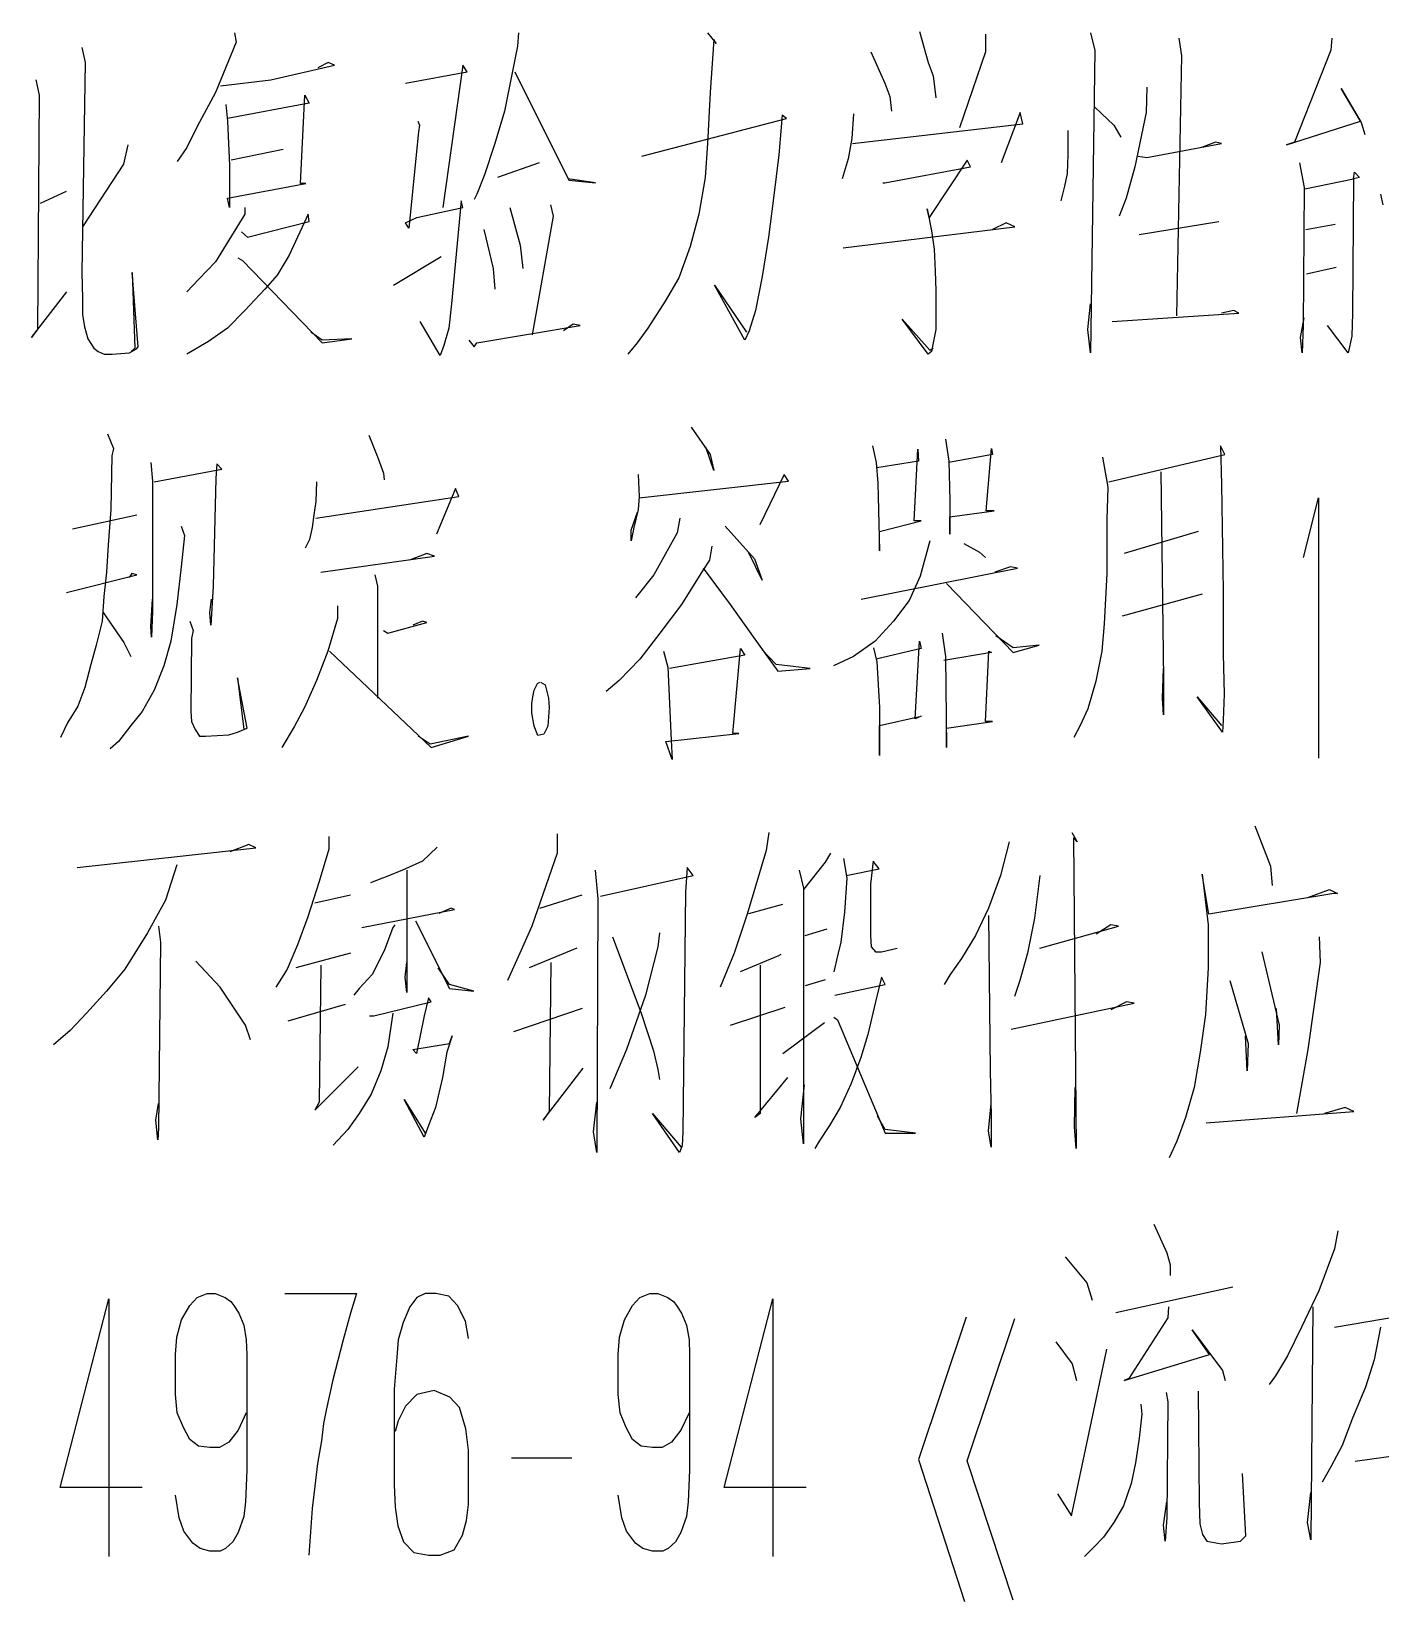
# Model space of a CAD drawing. Extents: x 0 to 8410, y 0 to 11890.
# Drawn here: x 7001.8 to 7205, y 11139.8 to 11376.2 of the extents above; entities that cross this region are included whole.
import ezdxf

# ---------------------------------------------------------------- set-up
doc = ezdxf.new("R2010")
doc.units = 0
doc.header["$MEASUREMENT"] = 0
doc.layers.add('6', color=7, linetype='Continuous')
doc.layers.add('8', color=7, linetype='Continuous')

# ---------------------------------------------------------------- blocks, each defined once
blk = doc.blocks.new('BLKENT759')
at = {"layer": '8', "color": 2, "linetype": 'Continuous'}
for p, q in [((7032.38, 11376), (7032.64, 11374.6)), ((7075.13, 11376), (7075, 11374)), ((7103.62, 11376), (7104.93, 11374.4)), ((7135.52, 11376.2), (7136.82, 11371.5)), ((7145.45, 11375.8), (7145.45, 11373.1)), ((7161.27, 11376), (7161.92, 11373.3)), ((7009.37, 11373.8), (7009.9, 11371.5)), ((7032.64, 11374.6), (7029.51, 11367)), ((7075, 11374), (7073.03, 11364.2)), ((7104.54, 11375), (7104.01, 11367)), ((7104.93, 11374.4), (7104.54, 11375)), ((7161.92, 11373.3), (7161.27, 11327.8)), ((7174.6, 11375.2), (7174.99, 11372.5)), ((7197.48, 11373.4), (7191.99, 11359.5)), ((7197.61, 11375.2), (7197.48, 11373.4)), ((7009.9, 11371.5), (7009.37, 11339.9)), ((7037.87, 11368.9), (7047.41, 11371.1)), ((7046.5, 11371.5), (7044.93, 11370.7)), ((7047.41, 11371.1), (7046.5, 11371.5)), ((7066.76, 11371.1), (7063.75, 11349.7)), ((7067.41, 11370.1), (7066.76, 11371.1)), ((7128.2, 11373.1), (7130.29, 11368.4)), ((7136.82, 11371.5), (7137.61, 11369.5)), ((7145.45, 11373.1), (7141.53, 11361.7)), ((7174.99, 11372.5), (7174.21, 11333.4)), ((7002.45, 11368.9), (7002.97, 11366.6)), ((7030.29, 11368), (7037.87, 11368.9)), ((7058.13, 11368.4), (7067.41, 11370.1)), ((7074.6, 11370.1), (7082.71, 11353.8)), ((7137.61, 11369.5), (7138, 11366.2)), ((7002.97, 11366.6), (7002.71, 11331.3)), ((7029.51, 11367), (7026.76, 11361.9)), ((7042.32, 11353.3), (7042.97, 11366.6)), ((7042.97, 11366.6), (7043.62, 11365.4)), ((7104.01, 11367), (7103.62, 11359.3)), ((7130.29, 11368.4), (7131.07, 11366.4)), ((7131.07, 11366.4), (7131.33, 11364.2)), ((7169.77, 11367.8), (7169.64, 11364)), ((7201.92, 11362.7), (7199.05, 11367.6)), ((7199.05, 11367.6), (7202.05, 11362.5)), ((7031.07, 11365.2), (7031.33, 11362.7)), ((7043.62, 11365.4), (7031.33, 11363.1)), ((7073.03, 11364.2), (7071.6, 11359.3)), ((7125.58, 11363.8), (7125.32, 11360.1)), ((7150.68, 11364), (7147.81, 11356.4)), ((7151.07, 11362.3), (7150.68, 11364)), ((7161.92, 11364.8), (7164.8, 11362.1)), ((7169.64, 11364), (7167.94, 11355.8)), ((7026.76, 11361.9), (7025.19, 11358.7)), ((7031.33, 11362.7), (7031.6, 11356)), ((7059.96, 11362.7), (7060.22, 11362.1)), ((7060.22, 11362.1), (7060.09, 11361.1)), ((7093.69, 11357.4), (7115.52, 11363.1)), ((7114.86, 11363.6), (7114.34, 11357.6)), ((7115.52, 11363.1), (7114.86, 11363.6)), ((7125.45, 11359.3), (7151.07, 11362.3)), ((7164.8, 11362.1), (7165.84, 11360.3)), ((7190.81, 11359.1), (7201.92, 11362.7)), ((7202.05, 11362.5), (7202.58, 11360.7)), ((7016.3, 11359.1), (7015.65, 11356.2)), ((7060.09, 11361.1), (7058.65, 11346.6)), ((7071.6, 11359.3), (7070.03, 11354.6)), ((7103.62, 11359.3), (7103.23, 11354.2)), ((7125.32, 11360.1), (7124.8, 11357)), ((7157.87, 11361.3), (7157.87, 11357.6)), ((7169.77, 11357.2), (7181.01, 11359.3)), ((7180.09, 11359.5), (7178, 11358.7)), ((7181.01, 11359.3), (7180.09, 11359.5)), ((7191.99, 11359.5), (7190.81, 11359.1)), ((7025.19, 11358.7), (7023.75, 11356.6)), ((7039.7, 11358.4), (7031.86, 11356.8)), ((7114.34, 11357.6), (7113.56, 11351.1)), ((7124.8, 11357), (7123.88, 11354)), ((7142.71, 11356.8), (7136.96, 11348.2)), ((7143.23, 11355.8), (7142.71, 11356.8)), ((7157.87, 11357.6), (7157.74, 11354.8)), ((7168.46, 11357.4), (7169.77, 11357.2)), ((7015.65, 11356.2), (7009.51, 11346.8)), ((7031.6, 11356), (7031.6, 11349.7)), ((7070.03, 11354.6), (7068.85, 11351.7)), ((7078.26, 11356.4), (7071.99, 11354.2)), ((7130.29, 11353.4), (7143.23, 11355.8)), ((7157.74, 11354.8), (7157.35, 11352.9)), ((7167.94, 11355.8), (7166.63, 11351.1)), ((7192.77, 11356.4), (7193.43, 11352.7)), ((7200.88, 11354), (7201.01, 11355)), ((7201.01, 11355), (7201.79, 11354.2)), ((7007.02, 11352.1), (7003.1, 11350.3)), ((7031.33, 11351.1), (7043.1, 11353.3)), ((7043.1, 11353.3), (7042.32, 11353.3)), ((7086.76, 11353.4), (7082.58, 11354)), ((7082.71, 11353.8), (7086.76, 11353.4)), ((7103.23, 11354.2), (7102.32, 11348.7)), ((7130.03, 11353.4), (7130.29, 11353.4)), ((7157.35, 11352.9), (7156.82, 11350.7)), ((7193.43, 11352.7), (7193.29, 11331.9)), ((7193.56, 11352.5), (7200.88, 11354)), ((7200.88, 11354), (7200.75, 11333.8)), ((7201.79, 11354.2), (7200.88, 11354)), ((7031.6, 11349.7), (7031.33, 11351.1)), ((7033.95, 11349.7), (7033.95, 11348.7)), ((7059.83, 11348.2), (7066.76, 11349.7)), ((7066.5, 11350.7), (7065.06, 11335.2)), ((7066.76, 11349.7), (7066.5, 11350.7)), ((7068.85, 11351.7), (7068.46, 11350.9)), ((7073.82, 11349.7), (7075.39, 11344)), ((7079.96, 11350.1), (7080.35, 11348.4)), ((7113.56, 11351.1), (7112.77, 11345.2)), ((7166.63, 11351.1), (7165.58, 11348.4)), ((7204.93, 11351.7), (7205.32, 11350.1)), ((7033.95, 11348.7), (7029.51, 11341.5)), ((7034.34, 11345.2), (7043.62, 11347.6)), ((7043.49, 11348.7), (7040.62, 11342.5)), ((7043.62, 11347.6), (7043.49, 11348.7)), ((7058.13, 11347.4), (7059.83, 11348.2)), ((7058.65, 11346.6), (7058.13, 11347.4)), ((7080.35, 11348.4), (7077.22, 11330.5)), ((7102.32, 11348.7), (7101.01, 11343.8)), ((7136.96, 11348.2), (7136.69, 11349.5)), ((7136.69, 11349.5), (7137.35, 11346.2)), ((7148.59, 11347.4), (7146.5, 11346.4)), ((7149.9, 11346.8), (7148.59, 11347.4)), ((7168.59, 11345.6), (7180.62, 11347.6)), ((7033.43, 11346), (7034.34, 11345.2)), ((7069.9, 11346.4), (7071.33, 11340.5)), ((7112.77, 11345.2), (7111.86, 11339.3)), ((7124.01, 11343.6), (7149.9, 11346.8)), ((7137.35, 11346.2), (7137.74, 11343.4)), ((7193.69, 11346.4), (7198.13, 11347.2)), ((7040.62, 11342.5), (7038.79, 11339.5)), ((7075.39, 11344), (7075.78, 11340.5)), ((7101.01, 11343.8), (7099.31, 11339.1)), ((7137.74, 11343.4), (7137.87, 11340.1)), ((7029.51, 11341.5), (7027.02, 11338.9)), ((7032.9, 11342.1), (7033.56, 11341.7)), ((7033.56, 11341.7), (7045.58, 11329.3)), ((7056.3, 11338), (7063.49, 11342.3)), ((7071.33, 11340.5), (7071.6, 11337.4)), ((7193.82, 11339.7), (7198.26, 11340.7)), ((7009.37, 11339.9), (7009.51, 11336)), ((7017.87, 11328.7), (7016.96, 11339.9)), ((7016.96, 11339.9), (7017.35, 11328.5)), ((7027.02, 11338.9), (7025.19, 11337)), ((7038.79, 11339.5), (7036.96, 11337.4)), ((7099.31, 11339.1), (7097.22, 11335.6)), ((7109.24, 11329.7), (7104.67, 11338)), ((7104.67, 11338), (7109.5, 11330.9)), ((7111.86, 11339.3), (7110.81, 11334.2)), ((7137.87, 11340.1), (7138, 11337.2)), ((7001.79, 11330.1), (7007.15, 11337)), ((7009.51, 11336), (7009.51, 11333.6)), ((7036.96, 11337.4), (7033.95, 11334.2)), ((7097.22, 11335.6), (7094.6, 11331.5)), ((7138, 11337.2), (7138, 11334.2)), ((7009.51, 11333.6), (7009.77, 11331.7)), ((7033.95, 11334.2), (7031.33, 11331.5)), ((7065.06, 11335.2), (7064.67, 11331.5)), ((7110.81, 11334.2), (7109.9, 11331.1)), ((7138, 11334.2), (7138, 11331.3)), ((7160.88, 11331.3), (7161.27, 11335.2)), ((7164.54, 11332.5), (7183.62, 11333.8)), ((7182.84, 11334.2), (7181.01, 11333.8)), ((7183.62, 11333.8), (7182.84, 11334.2)), ((7192.9, 11330.1), (7193.43, 11333.1)), ((7200.75, 11333.8), (7200.62, 11330.3)), ((7002.71, 11331.3), (7001.79, 11330.1)), ((7009.77, 11331.7), (7010.29, 11329.9)), ((7031.33, 11331.5), (7028.46, 11329.5)), ((7045.58, 11329.7), (7043.88, 11330.9)), ((7063.36, 11327.4), (7060.35, 11332.5)), ((7064.67, 11331.5), (7063.88, 11328.9)), ((7068.85, 11329.3), (7084.41, 11331.9)), ((7083.36, 11332.1), (7081.92, 11331.1)), ((7084.41, 11331.9), (7083.36, 11332.1)), ((7094.6, 11331.5), (7093.03, 11329.3)), ((7109.9, 11331.1), (7109.24, 11329.7)), ((7136.82, 11327.6), (7132.9, 11332.9)), ((7132.9, 11332.9), (7137.09, 11328.2)), ((7138, 11331.3), (7137.61, 11329.3)), ((7161.27, 11327.8), (7160.88, 11331.3)), ((7193.29, 11331.9), (7193.16, 11327.8)), ((7200.09, 11327.8), (7196.95, 11331.9)), ((7010.29, 11329.9), (7011.2, 11328.5)), ((7011.2, 11328.5), (7011.86, 11328)), ((7016.56, 11327.8), (7017.61, 11328.4)), ((7017.35, 11328.5), (7016.83, 11328)), ((7017.61, 11328.4), (7017.87, 11328.7)), ((7028.46, 11329.5), (7025.19, 11327.6)), ((7045.58, 11329.3), (7050.03, 11329.9)), ((7050.03, 11329.9), (7045.58, 11329.7)), ((7063.88, 11328.9), (7063.36, 11327.4)), ((7067.67, 11329.7), (7068.46, 11328.7)), ((7068.46, 11328.7), (7068.85, 11329.3)), ((7093.03, 11329.3), (7091.6, 11327.6)), ((7137.09, 11328.2), (7137.61, 11328.5)), ((7137.61, 11329.3), (7137.35, 11328)), ((7193.16, 11327.8), (7192.9, 11330.1)), ((7200.62, 11330.3), (7200.09, 11327.8)), ((7011.86, 11328), (7012.77, 11327.6)), ((7012.77, 11327.6), (7013.95, 11327.6)), ((7013.95, 11327.6), (7016.56, 11327.8)), ((7137.35, 11328), (7136.82, 11327.6)), ((7101.14, 11316.6), (7104.02, 11312.5)), ((7013.23, 11315.6), (7014.15, 11313.4)), ((7052.58, 11315.4), (7054.02, 11311.9)), ((7139.44, 11314.8), (7139.96, 11311.5)), ((7013.89, 11312.3), (7013.76, 11304.2)), ((7014.15, 11313.4), (7013.89, 11312.3)), ((7054.02, 11311.9), (7054.8, 11309.7)), ((7104.54, 11310.1), (7103.36, 11313.6)), ((7104.02, 11312.5), (7104.54, 11310.1)), ((7128.46, 11313.8), (7128.98, 11311.3)), ((7134.74, 11302.5), (7135.26, 11313.3)), ((7135.26, 11313.3), (7135.39, 11311.5)), ((7146.5, 11312.5), (7139.96, 11311.3)), ((7145.59, 11304), (7146.37, 11313.4)), ((7146.37, 11313.4), (7146.5, 11312.5)), ((7163.1, 11312.1), (7163.89, 11307.6)), ((7164.02, 11308.4), (7181.53, 11312.5)), ((7181.53, 11312.5), (7180.88, 11313.8)), ((7180.88, 11313.8), (7181.01, 11308)), ((7019.77, 11311.3), (7020.03, 11308.5)), ((7020.29, 11308.4), (7030.49, 11310.3)), ((7029.7, 11311.1), (7029.57, 11308.9)), ((7030.49, 11310.3), (7029.7, 11311.1)), ((7054.8, 11309.7), (7054.93, 11308.7)), ((7093.17, 11309.5), (7093.3, 11306.2)), ((7115.13, 11309.5), (7111.47, 11301.9)), ((7115.78, 11308.5), (7115.13, 11309.5)), ((7128.98, 11311.3), (7129.25, 11308.2)), ((7135.39, 11311.5), (7129.11, 11310.5)), ((7139.96, 11311.5), (7140.1, 11305.6)), ((7171.86, 11309.9), (7172.25, 11278.7)), ((7020.03, 11308.5), (7020.03, 11288.9)), ((7029.57, 11308.9), (7029.18, 11292.7)), ((7044.74, 11308.4), (7044.61, 11305.4)), ((7065.65, 11307.4), (7062.78, 11300.5)), ((7066.17, 11306.2), (7065.65, 11307.4)), ((7093.3, 11306), (7115.78, 11308.5)), ((7129.25, 11308.2), (7129.51, 11298)), ((7163.89, 11307.6), (7163.76, 11302.7)), ((7181.01, 11308), (7181.27, 11291.9)), ((7044.61, 11305.4), (7044.34, 11303.4)), ((7044.61, 11302.9), (7066.17, 11306.2)), ((7093.3, 11306.2), (7093.17, 11304.2)), ((7140.1, 11305.6), (7140.1, 11300.5)), ((7193.36, 11297), (7195.59, 11306)), ((7195.59, 11306), (7195.59, 11266.8)), ((7008, 11301.3), (7017.68, 11303.4)), ((7013.76, 11304.2), (7013.36, 11298.9)), ((7044.34, 11303.4), (7044.08, 11301.5)), ((7092.12, 11301.1), (7093.04, 11303.8)), ((7093.17, 11304.2), (7092.51, 11301.5)), ((7099.44, 11302.9), (7099.05, 11300.7)), ((7129.51, 11300.9), (7135.78, 11302.5)), ((7135.78, 11302.5), (7134.74, 11302.5)), ((7140.1, 11303.1), (7146.76, 11304)), ((7140.1, 11300.5), (7140.1, 11303.1)), ((7146.76, 11304), (7145.59, 11304)), ((7163.76, 11302.7), (7163.76, 11294.6)), ((7024.34, 11301.7), (7024.87, 11300.3)), ((7024.87, 11300.3), (7024.34, 11295.6)), ((7044.08, 11301.5), (7043.69, 11299.7)), ((7092.51, 11301.5), (7092.12, 11299.5)), ((7092.12, 11299.5), (7092.12, 11301.1)), ((7099.05, 11300.7), (7095.52, 11294.4)), ((7106.24, 11301.7), (7110.68, 11296.8)), ((7129.51, 11298), (7129.51, 11300.9)), ((7177.48, 11300.9), (7166.37, 11297.6)), ((7013.36, 11298.9), (7013.1, 11294.8)), ((7043.69, 11299.7), (7043.04, 11298.4)), ((7061.34, 11297.6), (7058.72, 11296.6)), ((7062.51, 11297.2), (7061.34, 11297.6)), ((7104.28, 11298.7), (7103.89, 11296.6)), ((7111.86, 11293.6), (7109.77, 11297.8)), ((7137.09, 11299.5), (7135.65, 11294.2)), ((7142.19, 11299.1), (7144.54, 11297.8)), ((7144.54, 11297.8), (7145.46, 11297)), ((7024.34, 11295.6), (7023.69, 11289.9)), ((7045.39, 11294.8), (7062.51, 11297.2)), ((7103.89, 11296.6), (7102.84, 11295)), ((7102.97, 11295.4), (7107.02, 11289.9)), ((7110.68, 11296.8), (7111.86, 11293.6)), ((7126.76, 11290.7), (7150.29, 11295.4)), ((7149.25, 11295.6), (7146.89, 11294.8)), ((7150.29, 11295.4), (7149.25, 11295.6)), ((7007.09, 11291.7), (7017.68, 11294.4)), ((7013.1, 11294.8), (7012.71, 11291.1)), ((7016.89, 11294.6), (7016.5, 11294)), ((7017.68, 11294.4), (7016.89, 11294.6)), ((7053.49, 11294.4), (7053.89, 11292.7)), ((7095.52, 11294.4), (7092.78, 11290.9)), ((7102.84, 11295), (7099.7, 11289.9)), ((7135.65, 11294.2), (7133.95, 11290.5)), ((7139.57, 11293.1), (7149.64, 11282.7)), ((7163.76, 11294.6), (7163.36, 11287)), ((7012.71, 11291.1), (7012.45, 11287.4)), ((7019.77, 11286.6), (7020.03, 11290.7)), ((7028.66, 11288.7), (7028.92, 11290.7)), ((7029.18, 11292.7), (7028.79, 11286.8)), ((7053.89, 11292.7), (7053.89, 11275.8)), ((7133.95, 11290.5), (7131.6, 11287.4)), ((7166.11, 11288.2), (7178.13, 11291.5)), ((7181.27, 11291.9), (7181.27, 11283.4)), ((7012.58, 11288.7), (7015.72, 11284.2)), ((7020.03, 11288.9), (7019.9, 11285)), ((7023.69, 11289.9), (7022.78, 11284.4)), ((7028.79, 11286.8), (7028.66, 11288.7)), ((7047.87, 11289.7), (7047.87, 11287.8)), ((7099.7, 11289.9), (7096.44, 11285.6)), ((7107.02, 11289.9), (7111.21, 11284)), ((7012.45, 11287.4), (7011.53, 11283.8)), ((7019.9, 11285), (7019.77, 11286.6)), ((7025.65, 11287.4), (7026.17, 11286)), ((7026.17, 11286), (7025.91, 11284.8)), ((7047.87, 11287.8), (7046.44, 11282.9)), ((7054.8, 11286), (7055.46, 11285.6)), ((7055.46, 11285.6), (7061.34, 11287.2)), ((7060.68, 11287.4), (7059.25, 11286.8)), ((7061.34, 11287.2), (7060.68, 11287.4)), ((7131.6, 11287.4), (7128.85, 11284.4)), ((7163.36, 11287), (7162.97, 11282.9)), ((7011.53, 11283.8), (7010.75, 11280.9)), ((7015.72, 11284.2), (7016.76, 11282.1)), ((7022.78, 11284.4), (7021.73, 11280.7)), ((7025.91, 11284.8), (7025.78, 11273.8)), ((7096.44, 11285.6), (7093.43, 11281.7)), ((7111.21, 11284), (7114.21, 11279.9)), ((7128.85, 11284.4), (7125.59, 11282.1)), ((7128.59, 11283.4), (7129.11, 11281.3)), ((7134.87, 11272.7), (7135.52, 11284.4)), ((7135.52, 11284.4), (7135.78, 11283.3)), ((7138.92, 11285.6), (7139.44, 11282.1)), ((7149.64, 11283.4), (7147.02, 11285.2)), ((7149.64, 11282.7), (7153.56, 11283.8)), ((7153.56, 11283.8), (7149.64, 11283.4)), ((7181.27, 11283.4), (7181.27, 11282.5)), ((7046.44, 11282.9), (7044.74, 11278.5)), ((7046.7, 11282.9), (7061.99, 11268.4)), ((7093.43, 11281.7), (7090.29, 11278.5)), ((7096.96, 11282.9), (7097.61, 11280.5)), ((7109.25, 11282.3), (7097.87, 11280.3)), ((7107.42, 11270.5), (7108.59, 11283.3)), ((7108.59, 11283.3), (7109.25, 11282.3)), ((7113.95, 11280.9), (7111.86, 11283.1)), ((7125.59, 11282.1), (7122.58, 11280.7)), ((7135.78, 11283.3), (7128.98, 11281.7)), ((7129.11, 11281.3), (7129.51, 11274.4)), ((7146.37, 11282.7), (7139.18, 11281.5)), ((7139.44, 11282.1), (7139.57, 11268.4)), ((7145.46, 11272.3), (7145.98, 11282.9)), ((7145.98, 11282.9), (7146.37, 11282.7)), ((7162.97, 11282.9), (7162.06, 11278.4)), ((7181.27, 11282.5), (7181.4, 11276.4)), ((7010.75, 11280.9), (7009.83, 11277.4)), ((7021.73, 11280.7), (7020.29, 11277)), ((7034.28, 11271.3), (7032.84, 11278.9)), ((7032.84, 11278.9), (7033.76, 11271.1)), ((7097.61, 11280.5), (7098.13, 11269.5)), ((7119.05, 11280.3), (7113.95, 11280.9)), ((7114.21, 11279.9), (7119.05, 11280.3)), ((7172.12, 11275.8), (7172.25, 11280.3)), ((7172.25, 11278.7), (7172.25, 11273.3)), ((7009.83, 11277.4), (7008.79, 11274.6)), ((7020.29, 11277), (7018.46, 11273.8)), ((7044.74, 11278.5), (7042.91, 11274.4)), ((7077.29, 11276), (7077.48, 11277)), ((7077.48, 11277), (7078, 11278)), ((7078, 11278), (7078.33, 11278.2)), ((7078.46, 11278.2), (7079.18, 11277.8)), ((7079.18, 11277.8), (7079.64, 11275.8)), ((7090.29, 11278.5), (7088.33, 11276.8)), ((7162.06, 11278.4), (7160.88, 11274.2)), ((7181.4, 11276.4), (7181.27, 11272.5)), ((7008.79, 11274.6), (7007.22, 11272.1)), ((7042.91, 11274.4), (7041.34, 11271.5)), ((7077.15, 11275), (7077.29, 11276)), ((7077.15, 11273.6), (7077.15, 11275)), ((7079.77, 11274.4), (7079.57, 11271.6)), ((7079.64, 11275.8), (7079.77, 11274.4)), ((7129.51, 11274.4), (7129.51, 11273.4)), ((7160.88, 11274.2), (7159.7, 11271.7)), ((7172.25, 11273.3), (7172.12, 11275.8)), ((7181.14, 11270.7), (7177.35, 11276)), ((7177.35, 11276), (7181.01, 11271.7)), ((7007.22, 11272.1), (7006.17, 11269.9)), ((7016.76, 11271.7), (7014.93, 11269.3)), ((7018.46, 11273.8), (7016.76, 11271.7)), ((7025.78, 11273.8), (7025.91, 11272.3)), ((7025.91, 11272.3), (7026.44, 11271.1)), ((7077.48, 11271.6), (7077.15, 11273.6)), ((7078.07, 11270.2), (7077.48, 11271.6)), ((7079.57, 11271.6), (7078.98, 11270.4)), ((7129.51, 11273.4), (7129.51, 11267.2)), ((7129.51, 11271.7), (7135.78, 11273.1)), ((7129.51, 11267.2), (7129.51, 11271.7)), ((7135.78, 11273.1), (7134.87, 11272.7)), ((7139.57, 11271.3), (7146.5, 11272.3)), ((7146.5, 11272.3), (7145.46, 11272.3)), ((7159.7, 11271.7), (7158.79, 11269.9)), ((7181.27, 11272.5), (7181.14, 11270.7)), ((7014.93, 11269.3), (7013.63, 11268.2)), ((7026.44, 11271.1), (7027.09, 11270.1)), ((7027.09, 11270.1), (7028, 11270.1)), ((7028, 11270.1), (7031.53, 11270.3)), ((7031.53, 11270.3), (7032.84, 11270.7)), ((7032.84, 11270.7), (7034.28, 11271.3)), ((7041.34, 11271.5), (7039.51, 11268.4)), ((7061.86, 11268.9), (7060.03, 11270.1)), ((7067.61, 11270.1), (7061.86, 11268.9)), ((7061.99, 11268.4), (7067.61, 11270.1)), ((7078.98, 11270.4), (7078.07, 11270.2)), ((7097.35, 11269.3), (7108.33, 11270.5)), ((7098.27, 11266.6), (7097.35, 11269.3)), ((7098.13, 11269.5), (7098.27, 11266.6)), ((7108.33, 11270.5), (7107.42, 11270.5)), ((7139.57, 11268.4), (7139.57, 11271.3)), ((7080.95, 11255.4), (7080.95, 11252.5)), ((7112.84, 11255.6), (7112.45, 11252.9)), ((7158.46, 11255.6), (7159.25, 11254.2)), ((7186.04, 11256.6), (7188.4, 11250.5)), ((7008.66, 11250.3), (7035.59, 11253.3)), ((7034.54, 11253.8), (7031.67, 11252.7)), ((7035.59, 11253.3), (7034.54, 11253.8)), ((7046.57, 11253.1), (7045.13, 11248.2)), ((7046.57, 11255), (7046.57, 11253.1)), ((7062.91, 11253.4), (7060.68, 11251.3)), ((7112.45, 11252.9), (7109.57, 11243.3)), ((7149.05, 11254.2), (7147.74, 11249.1)), ((7159.25, 11254.2), (7158.72, 11254.8)), ((7158.72, 11254.8), (7159.12, 11208)), ((7023.69, 11250.7), (7021.99, 11245.4)), ((7060.68, 11251.3), (7057.68, 11249.9)), ((7080.95, 11252.5), (7077.16, 11241.5)), ((7100.55, 11250.3), (7100.29, 11246.6)), ((7101.47, 11249.1), (7100.55, 11250.3)), ((7121.34, 11251.1), (7118.07, 11247)), ((7122.12, 11252.5), (7121.34, 11251.1)), ((7124.08, 11251.7), (7124.61, 11248.7)), ((7128.53, 11251.3), (7128.14, 11247.8)), ((7129.44, 11250.1), (7128.53, 11251.3)), ((7188.4, 11250.5), (7188.66, 11247.6)), ((7045.13, 11248.2), (7043.43, 11242.9)), ((7054.67, 11248.7), (7052.84, 11248)), ((7055.19, 11248.9), (7054.67, 11248.7)), ((7057.68, 11249.9), (7055.19, 11248.9)), ((7058.33, 11249.9), (7058.33, 11231.5)), ((7086.7, 11249.9), (7087.09, 11245.6)), ((7087.48, 11246), (7101.47, 11249.1)), ((7117.42, 11249.9), (7118.07, 11247.2)), ((7124.61, 11248.7), (7124.21, 11243.6)), ((7124.48, 11249.1), (7129.44, 11250.1)), ((7147.74, 11249.1), (7145.91, 11244.2)), ((7153.63, 11249.1), (7152.84, 11242.7)), ((7179.11, 11243.3), (7178.07, 11249.3)), ((7178.07, 11249.3), (7178.98, 11241.7)), ((7044.48, 11245), (7049.84, 11246.2)), ((7078.33, 11244.2), (7084.74, 11246.2)), ((7087.09, 11245.6), (7086.96, 11207.4)), ((7100.29, 11246.6), (7099.9, 11210.5)), ((7118.07, 11247.2), (7118.07, 11208.7)), ((7128.14, 11247.8), (7128.14, 11240.1)), ((7197.94, 11246.4), (7179.11, 11243.3)), ((7194.02, 11245.8), (7197.29, 11247)), ((7197.29, 11247), (7198.46, 11246.4)), ((7198.46, 11246.4), (7197.94, 11246.4)), ((7021.99, 11245.4), (7019.25, 11240.5)), ((7051.53, 11241.3), (7065.52, 11244)), ((7065, 11244.2), (7063.17, 11243.4)), ((7065.52, 11244), (7065, 11244.2)), ((7109.57, 11243.3), (7107.61, 11237.4)), ((7109.83, 11243.4), (7114.93, 11244.8)), ((7124.21, 11243.6), (7123.69, 11239.1)), ((7145.91, 11244.2), (7143.95, 11240.1)), ((7020.95, 11241.5), (7021.21, 11239.1)), ((7043.43, 11242.9), (7041.86, 11238.7)), ((7056.24, 11241.3), (7054.93, 11237.8)), ((7056.5, 11241.7), (7056.24, 11241.3)), ((7059.64, 11242.3), (7064.74, 11232.1)), ((7077.16, 11241.5), (7075.32, 11237.4)), ((7118.33, 11240.1), (7121.6, 11241.1)), ((7145.91, 11243.1), (7146.17, 11219.7)), ((7152.84, 11242.7), (7151.8, 11237.4)), ((7153.63, 11238.2), (7165.52, 11241.5)), ((7164.34, 11241.7), (7162.12, 11240.3)), ((7165.52, 11241.5), (7164.34, 11241.7)), ((7178.98, 11241.7), (7178.98, 11235.2)), ((7019.25, 11240.5), (7015.85, 11235)), ((7021.21, 11239.1), (7020.95, 11211.1)), ((7041.86, 11238.7), (7040.29, 11235)), ((7089.31, 11239.9), (7093.63, 11228.4)), ((7096.37, 11240.5), (7096.11, 11238.4)), ((7123.69, 11239.1), (7123.17, 11237)), ((7128.14, 11240.1), (7128.27, 11238.4)), ((7143.95, 11240.1), (7141.86, 11236.6)), ((7195.72, 11239.9), (7195.85, 11236)), ((7030.23, 11232.3), (7026.57, 11236.2)), ((7049.84, 11237.4), (7041.6, 11235.2)), ((7054.93, 11237.8), (7053.1, 11234.2)), ((7075.32, 11237.4), (7073.49, 11233.3)), ((7083.95, 11238.2), (7076.76, 11235.2)), ((7096.11, 11238.4), (7094.28, 11231.1)), ((7107.61, 11237.4), (7105.52, 11232.3)), ((7114.28, 11237), (7108.53, 11234.6)), ((7114.67, 11237.2), (7114.28, 11237)), ((7123.17, 11237), (7122.65, 11234.6)), ((7128.27, 11238.4), (7128.92, 11237.6)), ((7128.92, 11237.6), (7129.83, 11237.6)), ((7129.83, 11237.6), (7132.19, 11238.2)), ((7141.86, 11236.6), (7140.16, 11234.2)), ((7151.8, 11237.4), (7150.62, 11233.3)), ((7187.09, 11237.6), (7189.7, 11226.6)), ((7015.85, 11235), (7013.1, 11231.7)), ((7040.29, 11235), (7038.59, 11232.3)), ((7045.39, 11235.6), (7045.13, 11215)), ((7053.1, 11234.2), (7051.14, 11232.1)), ((7058.07, 11233.8), (7058.33, 11236)), ((7058.33, 11231.5), (7058.07, 11233.8)), ((7064.74, 11232.7), (7063.04, 11235.2)), ((7080.03, 11236), (7079.77, 11213.6)), ((7111.53, 11235.6), (7111.53, 11213.3)), ((7129.83, 11233.8), (7128.92, 11230.1)), ((7130.36, 11232.7), (7129.83, 11233.8)), ((7140.16, 11234.2), (7139.25, 11232.7)), ((7178.98, 11235.2), (7178.59, 11228.2)), ((7195.85, 11236), (7194.02, 11222.9)), ((7013.1, 11231.7), (7010.1, 11228.4)), ((7034.02, 11226.6), (7030.23, 11232.3)), ((7051.14, 11232.1), (7050.36, 11231.1)), ((7068.4, 11231.7), (7064.74, 11232.7)), ((7064.74, 11232.1), (7068.4, 11231.7)), ((7121.34, 11233.4), (7118.33, 11232.5)), ((7122.78, 11231.1), (7130.36, 11232.7)), ((7150.62, 11233.3), (7149.83, 11230.9)), ((7182.25, 11233.3), (7185, 11223.8)), ((7049.05, 11229.7), (7040.42, 11227.2)), ((7053.36, 11228), (7061.99, 11230.1)), ((7061.6, 11230.7), (7060.95, 11228)), ((7061.99, 11230.1), (7061.6, 11230.7)), ((7084.74, 11229.1), (7074.41, 11225.6)), ((7094.28, 11231.1), (7091.4, 11222.9)), ((7107.09, 11226.6), (7115.32, 11229.3)), ((7128.92, 11230.1), (7127.74, 11225.2)), ((7149.31, 11226), (7167.87, 11229.9)), ((7166.7, 11230.1), (7164.34, 11228.9)), ((7167.87, 11229.9), (7166.7, 11230.1)), ((7189.57, 11223.6), (7189.31, 11229.1)), ((7010.1, 11228.4), (7007.61, 11225.8)), ((7052.71, 11228), (7053.36, 11228)), ((7056.24, 11228.4), (7055.46, 11223.3)), ((7060.95, 11228), (7059.77, 11222.3)), ((7093.63, 11228.4), (7095.46, 11222.7)), ((7114.93, 11222.3), (7121.21, 11227)), ((7122.65, 11227.8), (7123.17, 11227.4)), ((7123.17, 11227.4), (7130.36, 11210.3)), ((7178.59, 11228.2), (7177.81, 11222.5)), ((7007.61, 11225.8), (7005.13, 11223.6)), ((7034.8, 11224.4), (7034.02, 11226.6)), ((7065.13, 11225), (7064.35, 11222.5)), ((7064.74, 11223.8), (7065.13, 11225)), ((7127.74, 11225.2), (7126.7, 11221.7)), ((7184.87, 11219.7), (7184.61, 11225)), ((7189.7, 11226.6), (7189.57, 11223.6)), ((7055.46, 11223.3), (7054.41, 11219.7)), ((7059.25, 11222.9), (7064.74, 11223.8)), ((7059.77, 11222.3), (7059.25, 11222.9)), ((7064.35, 11222.5), (7063.69, 11218.7)), ((7091.4, 11222.9), (7088.92, 11217)), ((7095.46, 11222.7), (7096.11, 11219.9)), ((7177.81, 11222.5), (7176.89, 11217.2)), ((7185, 11223.8), (7184.87, 11219.7)), ((7194.02, 11222.9), (7192.32, 11213.3)), ((7044.48, 11213.8), (7051.01, 11220.3)), ((7054.41, 11219.7), (7052.97, 11216.2)), ((7078.85, 11212.3), (7084.87, 11220.1)), ((7096.11, 11219.9), (7096.37, 11218.4)), ((7126.7, 11221.7), (7125.26, 11217.8)), ((7146.17, 11219.7), (7146.3, 11212.9)), ((7063.69, 11218.7), (7062.65, 11214.2)), ((7110.75, 11212.7), (7115.72, 11218.7)), ((7117.68, 11212.5), (7118.2, 11217.6)), ((7125.26, 11217.8), (7123.56, 11214.2)), ((7158.85, 11211.3), (7158.98, 11217.2)), ((7176.89, 11217.2), (7175.59, 11212.7)), ((7045.13, 11215), (7044.48, 11213.8)), ((7052.97, 11216.2), (7051.14, 11213.3)), ((7060.95, 11209.7), (7057.94, 11215.4)), ((7057.94, 11215.4), (7061.08, 11210.3)), ((7086.44, 11210.5), (7086.96, 11215)), ((7020.55, 11212.3), (7020.95, 11214.8)), ((7051.14, 11213.3), (7049.44, 11210.9)), ((7062.65, 11214.2), (7061.6, 11211.5)), ((7079.77, 11213.6), (7078.85, 11212.3)), ((7099.38, 11207.4), (7095.32, 11213.3)), ((7095.32, 11213.3), (7099.64, 11208.2)), ((7111.53, 11213.3), (7110.75, 11212.7)), ((7118.07, 11208.7), (7117.68, 11212.5)), ((7123.56, 11214.2), (7121.99, 11211.5)), ((7130.36, 11210.9), (7129.18, 11212.9)), ((7145.91, 11210.7), (7146.3, 11214.8)), ((7146.3, 11212.9), (7146.3, 11208.2)), ((7175.59, 11212.7), (7174.28, 11209.1)), ((7178.72, 11211.9), (7200.95, 11213.6)), ((7199.64, 11214.2), (7196.5, 11213.3)), ((7200.95, 11213.6), (7199.64, 11214.2)), ((7020.82, 11209.3), (7020.55, 11212.3)), ((7020.95, 11211.1), (7020.82, 11209.3)), ((7049.44, 11210.9), (7047.22, 11208.5)), ((7061.6, 11211.5), (7060.95, 11209.7)), ((7086.96, 11207.4), (7086.44, 11210.5)), ((7099.9, 11210.5), (7099.77, 11208.4)), ((7121.99, 11211.5), (7120.42, 11209.1)), ((7134.93, 11210.3), (7130.36, 11210.9)), ((7130.36, 11210.3), (7134.93, 11210.3)), ((7146.3, 11208.2), (7145.91, 11210.7)), ((7159.12, 11208), (7158.85, 11211.3)), ((7099.77, 11208.4), (7099.38, 11207.4)), ((7120.42, 11209.1), (7119.77, 11208)), ((7174.28, 11209.1), (7173.1, 11206.6)), ((7170.82, 11196.6), (7172.78, 11192.3)), ((7198.53, 11195.6), (7198.01, 11192.9)), ((7157.48, 11191.7), (7160.75, 11187.8)), ((7172.78, 11192.3), (7173.3, 11190.5)), ((7198.01, 11192.9), (7195.65, 11186.6)), ((7173.3, 11190.5), (7173.3, 11188.9)), ((7160.75, 11187.8), (7161.54, 11185.2)), ((7165.07, 11183.3), (7182.71, 11187.2)), ((7195.65, 11186.6), (7193.04, 11181.1)), ((7006.11, 11157), (7013.43, 11185.4)), ((7013.43, 11185.4), (7013.43, 11146.6)), ((7024.41, 11182.2), (7025.65, 11184.4)), ((7025.65, 11184.4), (7026.76, 11185.6)), ((7026.76, 11185.6), (7028.27, 11186.2)), ((7028.27, 11186.2), (7029.44, 11186.2)), ((7029.44, 11186.2), (7030.95, 11185.6)), ((7030.95, 11185.6), (7031.8, 11185)), ((7031.8, 11185), (7032.25, 11184.4)), ((7032.25, 11184.4), (7033.04, 11183.2)), ((7039.97, 11186.2), (7050.75, 11186.2)), ((7050.75, 11186.2), (7049.84, 11183.2)), ((7058.79, 11184.2), (7057.75, 11181.8)), ((7059.84, 11185.6), (7058.79, 11184.2)), ((7061.08, 11186.2), (7059.84, 11185.6)), ((7062.71, 11186.2), (7061.08, 11186.2)), ((7064.67, 11185.8), (7062.71, 11186.2)), ((7065.98, 11184.4), (7064.67, 11185.8)), ((7067.16, 11182), (7065.98, 11184.4)), ((7091.08, 11182.2), (7092.32, 11184.4)), ((7092.32, 11184.4), (7093.43, 11185.6)), ((7093.43, 11185.6), (7094.94, 11186.2)), ((7094.94, 11186.2), (7096.11, 11186.2)), ((7096.11, 11186.2), (7097.62, 11185.6)), ((7097.62, 11185.6), (7098.46, 11185)), ((7098.46, 11185), (7098.92, 11184.4)), ((7098.92, 11184.4), (7099.71, 11183.2)), ((7106.11, 11157), (7113.43, 11185.4)), ((7113.43, 11185.4), (7113.43, 11146.6)), ((7173.04, 11184.2), (7172.91, 11182.5)), ((7194.74, 11184.2), (7194.48, 11149.1)), ((7198.01, 11181.1), (7216.18, 11184.2)), ((7023.69, 11179.6), (7024.41, 11182.2)), ((7033.04, 11183.2), (7033.76, 11181.4)), ((7049.84, 11183.2), (7048.73, 11179.2)), ((7057.75, 11181.8), (7057.03, 11179.2)), ((7067.61, 11179.4), (7067.16, 11182)), ((7090.36, 11179.6), (7091.08, 11182.2)), ((7099.71, 11183.2), (7100.43, 11181.4)), ((7142.58, 11182.6), (7135.39, 11161.2)), ((7142.71, 11161), (7149.9, 11182.4)), ((7172.91, 11182.5), (7167.03, 11173.4)), ((7023.5, 11177), (7023.69, 11179.6)), ((7033.76, 11181.4), (7034.15, 11179.2)), ((7090.16, 11177), (7090.36, 11179.6)), ((7100.43, 11181.4), (7100.82, 11179.2)), ((7179.18, 11177), (7176.57, 11180.7)), ((7176.57, 11180.7), (7181.15, 11174.6)), ((7193.04, 11181.1), (7190.95, 11176.8)), ((7204.94, 11181.1), (7204.02, 11176.2)), ((7023.5, 11174.2), (7023.5, 11177)), ((7034.15, 11179.2), (7034.22, 11177)), ((7034.22, 11177), (7034.22, 11167.8)), ((7048.73, 11179.2), (7047.16, 11173.2)), ((7057.03, 11179.2), (7056.83, 11176.6)), ((7090.16, 11174.2), (7090.16, 11177)), ((7100.82, 11179.2), (7100.88, 11177)), ((7100.88, 11177), (7100.88, 11167.8)), ((7156.05, 11178.9), (7158.53, 11175.6)), ((7158.4, 11152.7), (7163.76, 11177.8)), ((7166.37, 11173.1), (7179.18, 11177)), ((7056.83, 11176.6), (7056.44, 11171.8)), ((7158.53, 11175.6), (7159.18, 11173.1)), ((7190.95, 11176.8), (7189.12, 11173.8)), ((7204.02, 11176.2), (7202.71, 11172.1)), ((7023.5, 11171), (7023.5, 11174.2)), ((7047.16, 11173.2), (7046.18, 11168.6)), ((7090.16, 11171), (7090.16, 11174.2)), ((7167.03, 11173.4), (7166.37, 11173.1)), ((7181.15, 11174.6), (7181.54, 11173.1)), ((7189.12, 11173.8), (7188.2, 11172.5)), ((7023.76, 11168.2), (7023.5, 11171)), ((7056.44, 11171.8), (7056.44, 11157.4)), ((7059.84, 11171), (7058.14, 11169.2)), ((7062.45, 11171.6), (7059.84, 11171)), ((7064.8, 11170.6), (7062.45, 11171.6)), ((7066.24, 11169), (7064.8, 11170.6)), ((7090.43, 11168.2), (7090.16, 11171)), ((7172.65, 11171.3), (7172.91, 11169.9)), ((7177.48, 11171.5), (7177.62, 11154.6)), ((7202.71, 11172.1), (7200.75, 11167.4)), ((7024.67, 11166), (7023.76, 11168.2)), ((7034.15, 11168.2), (7032.91, 11165.6)), ((7034.22, 11167.8), (7034.22, 11159.6)), ((7046.18, 11168.6), (7045.78, 11166.6)), ((7058.14, 11169.2), (7057.03, 11167)), ((7067.22, 11165.8), (7066.24, 11169)), ((7091.34, 11166), (7090.43, 11168.2)), ((7100.82, 11168.2), (7099.58, 11165.6)), ((7100.88, 11167.8), (7100.88, 11159.6)), ((7168.99, 11168), (7168.6, 11164.4)), ((7168.86, 11169.5), (7168.99, 11168)), ((7172.91, 11169.9), (7172.78, 11152.5)), ((7025.65, 11164.2), (7024.67, 11166)), ((7032.91, 11165.6), (7031.54, 11163.8)), ((7045.78, 11166.6), (7045.46, 11164)), ((7057.03, 11167), (7056.57, 11165.4)), ((7067.61, 11162.6), (7067.22, 11165.8)), ((7092.32, 11164.2), (7091.34, 11166)), ((7099.58, 11165.6), (7098.2, 11163.8)), ((7200.75, 11167.4), (7199.18, 11163.3)), ((7026.96, 11163.2), (7025.65, 11164.2)), ((7028.66, 11163), (7026.96, 11163.2)), ((7030.1, 11163), (7028.66, 11163)), ((7031.54, 11163.8), (7030.1, 11163)), ((7045.46, 11164), (7044.87, 11160.6)), ((7093.63, 11163.2), (7092.32, 11164.2)), ((7095.33, 11163), (7093.63, 11163.2)), ((7096.77, 11163), (7095.33, 11163)), ((7098.2, 11163.8), (7096.77, 11163)), ((7168.6, 11164.4), (7168.07, 11160.7)), ((7199.18, 11163.3), (7197.48, 11160.1)), ((7044.87, 11160.6), (7044.48, 11157.2)), ((7067.61, 11157.2), (7067.61, 11162.6)), ((7083.17, 11161.4), (7074.09, 11161.4)), ((7135.39, 11161.2), (7142.32, 11139.8)), ((7149.64, 11140), (7142.71, 11161)), ((7168.07, 11160.7), (7167.42, 11157.6)), ((7211.34, 11162.3), (7201.14, 11160.9)), ((7034.22, 11159.6), (7034.02, 11154.8)), ((7100.88, 11159.6), (7100.69, 11154.8)), ((7184.67, 11149.7), (7184.15, 11159.1)), ((7197.48, 11160.1), (7196.18, 11157.8)), ((7018.46, 11157), (7006.11, 11157)), ((7024.02, 11152.4), (7023.5, 11155.8)), ((7044.48, 11157.2), (7044.09, 11153.8)), ((7056.44, 11157.4), (7056.57, 11154)), ((7067.61, 11154.4), (7067.61, 11157.2)), ((7090.69, 11152.4), (7090.16, 11155.8)), ((7118.46, 11157), (7106.11, 11157)), ((7156.31, 11156), (7158.4, 11152.7)), ((7167.42, 11157.6), (7166.24, 11154.2)), ((7193.96, 11151.7), (7194.48, 11156.2)), ((7034.02, 11154.8), (7033.76, 11152.6)), ((7044.09, 11153.8), (7043.56, 11146.8)), ((7056.57, 11154), (7056.96, 11151.2)), ((7067.29, 11152), (7067.61, 11154.4)), ((7100.69, 11154.8), (7100.43, 11152.6)), ((7166.24, 11154.2), (7164.8, 11151.7)), ((7172.26, 11151.3), (7172.78, 11154.8)), ((7177.62, 11154.6), (7177.75, 11151.5)), ((7024.74, 11150.4), (7024.02, 11152.4)), ((7033.76, 11152.6), (7032.91, 11150.2)), ((7056.96, 11151.2), (7057.81, 11148.8)), ((7066.7, 11149.8), (7067.29, 11152)), ((7091.41, 11150.4), (7090.69, 11152.4)), ((7100.43, 11152.6), (7099.58, 11150.2)), ((7164.8, 11151.7), (7163.24, 11149.5)), ((7172.52, 11148.9), (7172.26, 11151.3)), ((7172.78, 11152.5), (7172.52, 11148.9)), ((7177.75, 11151.5), (7178.14, 11149.9)), ((7194.48, 11149.1), (7193.96, 11151.7)), ((7026.11, 11148.6), (7024.74, 11150.4)), ((7032.12, 11148.8), (7031.01, 11147.8)), ((7032.91, 11150.2), (7032.12, 11148.8)), ((7057.81, 11148.8), (7059.38, 11147.2)), ((7065.46, 11147.6), (7066.7, 11149.8)), ((7092.78, 11148.6), (7091.41, 11150.4)), ((7098.79, 11148.8), (7097.68, 11147.8)), ((7099.58, 11150.2), (7098.79, 11148.8)), ((7163.24, 11149.5), (7161.8, 11148)), ((7178.14, 11149.9), (7178.79, 11148.9)), ((7178.79, 11148.9), (7181.01, 11148.5)), ((7181.01, 11148.5), (7183.89, 11148.9)), ((7183.89, 11148.9), (7184.67, 11149.7)), ((7027.22, 11147.8), (7026.11, 11148.6)), ((7028.66, 11147.4), (7027.22, 11147.8)), ((7030.23, 11147.4), (7028.66, 11147.4)), ((7031.01, 11147.8), (7030.23, 11147.4)), ((7059.38, 11147.2), (7061.6, 11146.8)), ((7061.6, 11146.8), (7063.37, 11146.8)), ((7063.37, 11146.8), (7065.46, 11147.6)), ((7093.89, 11147.8), (7092.78, 11148.6)), ((7095.33, 11147.4), (7093.89, 11147.8)), ((7096.9, 11147.4), (7095.33, 11147.4)), ((7097.68, 11147.8), (7096.9, 11147.4)), ((7161.8, 11148), (7160.36, 11146.6))]:
    blk.add_line(p, q, dxfattribs=at)

msp = doc.modelspace()

# ---------------------------------------------------------------- block references
at = {"layer": '6'}
msp.add_blockref('BLKENT759', (0, 0), dxfattribs=at)

doc.saveas('drawing.dxf')
